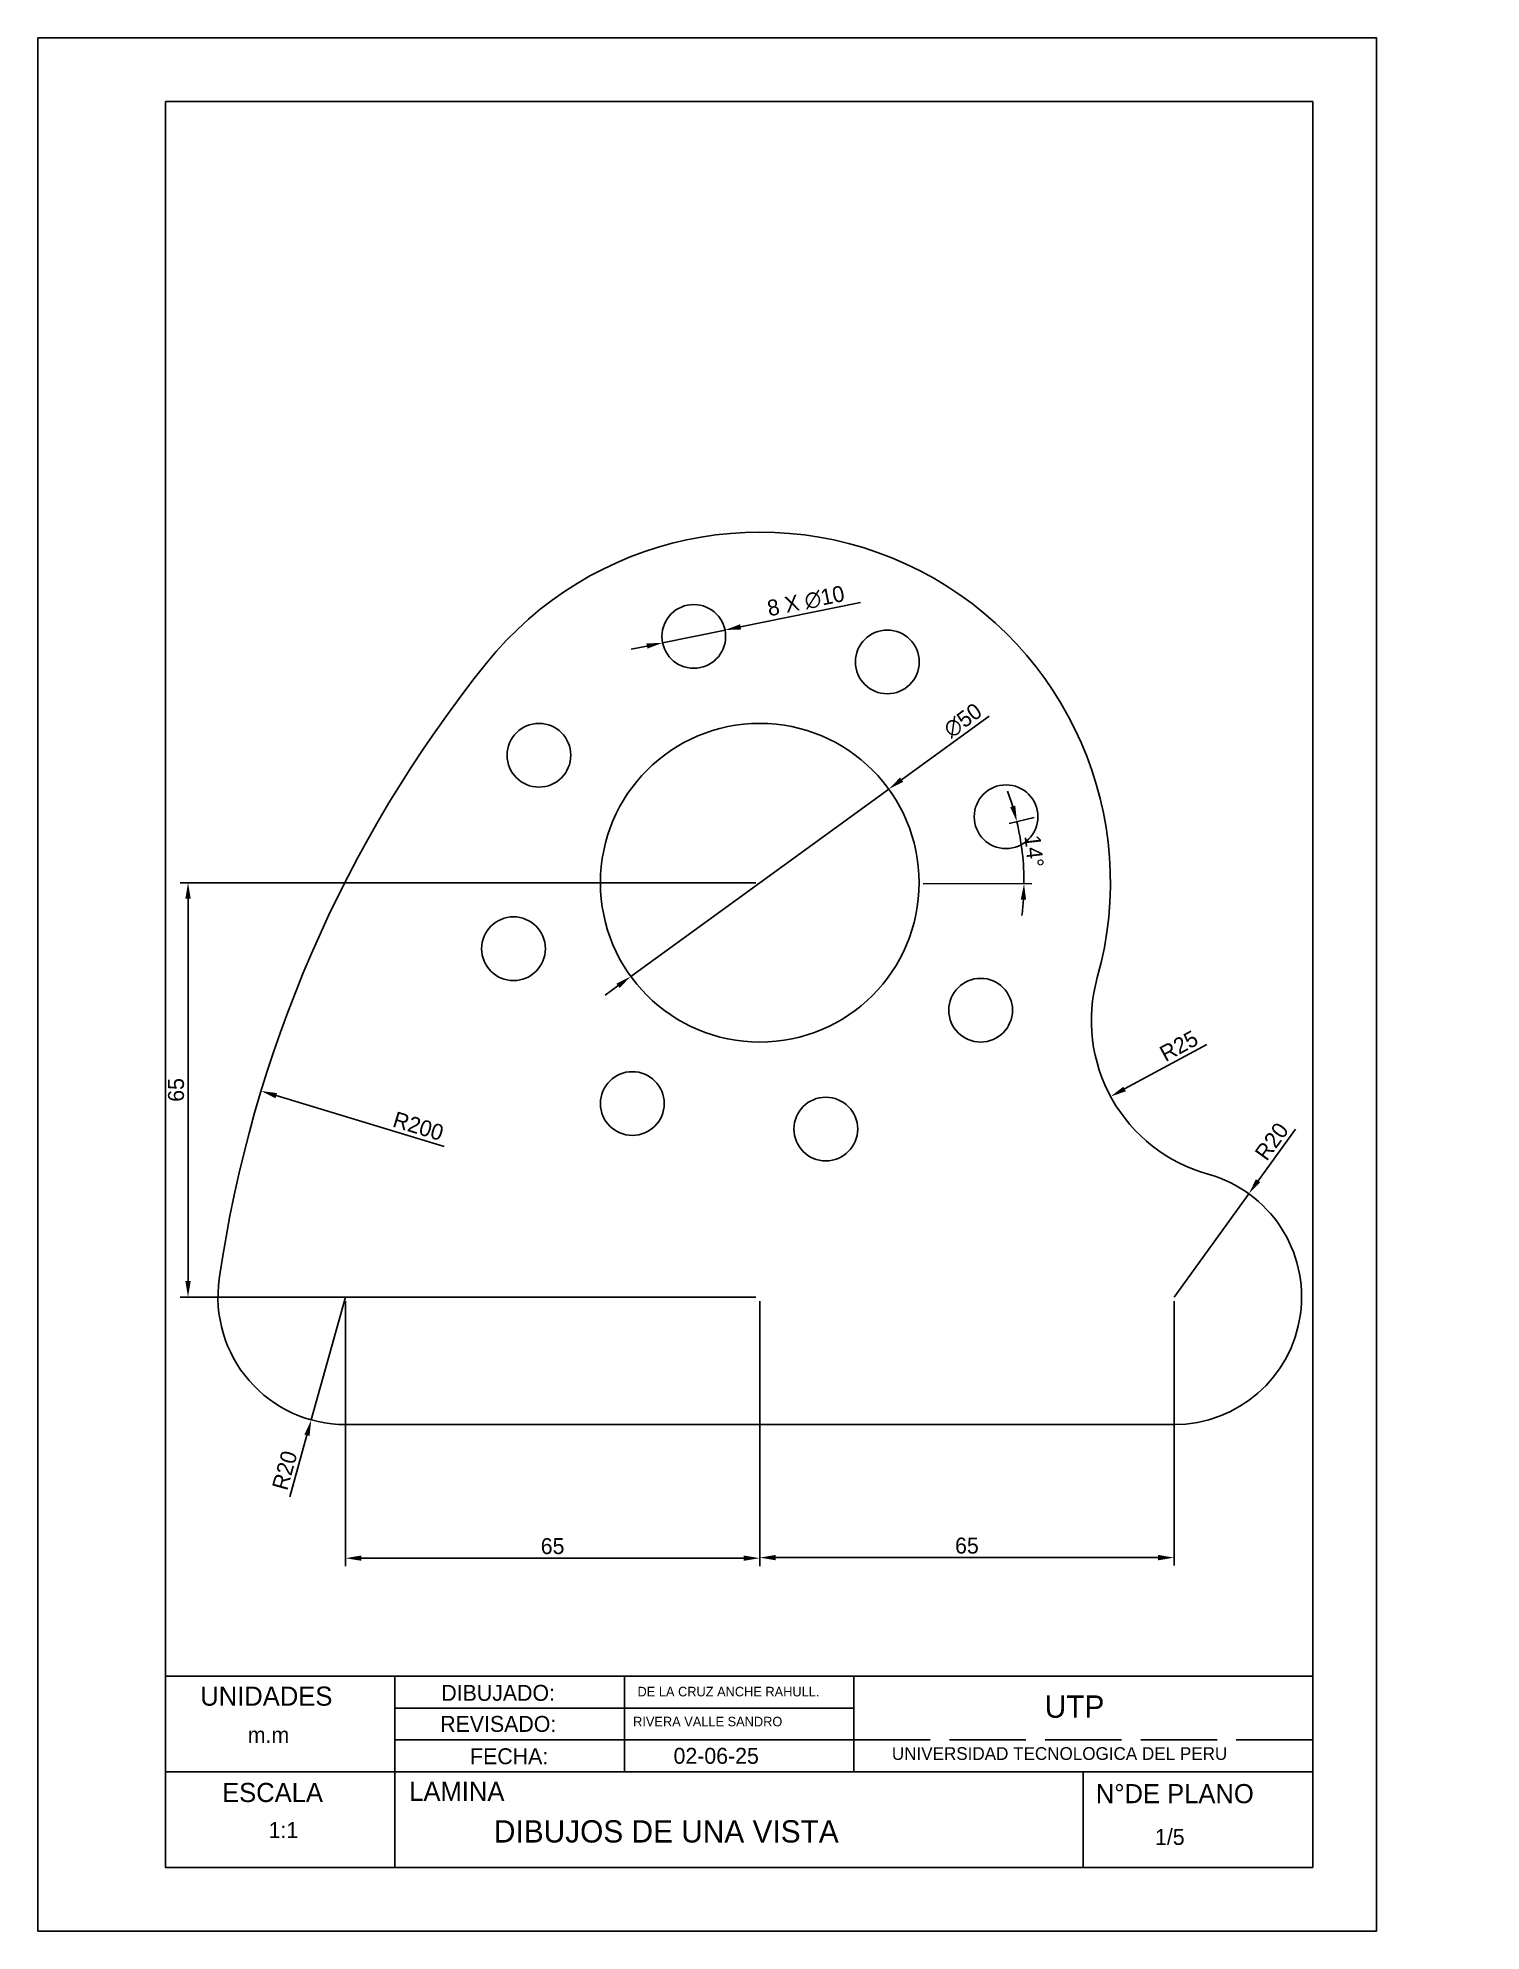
# Model space of a CAD drawing. Header units: millimetres. Extents: x 12 to 239, y 8 to 305.
import ezdxf

# ---------------------------------------------------------------- set-up
doc = ezdxf.new("R2010")
doc.units = ezdxf.units.MM
doc.linetypes.add('ACAD_ISO02W100', pattern=[15, 12, -3])
doc.dimstyles.new('ISO-25', dxfattribs={"dimtxt": 2.5, "dimasz": 2.5, "dimexe": 1.25, "dimexo": 0.625, "dimtad": 1, "dimtxsty": 'Standard', "dimcen": 2.5, "dimadec": 0, "dimazin": 0, "dimtfac": 1, "dimtmove": 0, "dimatfit": 3, "dimfxl": 1, "dimarcsym": 0})

# ---------------------------------------------------------------- blocks, each defined once
blk = doc.blocks.new('*U1')
blk.add_circle((0, 0), 5)
blk = doc.blocks.new('*U2')
at = {"color": 0, "linetype": 'ByBlock', "lineweight": -2, "transparency": 16777216}
for p, rotation in [((280.07, 172.2), 90), ((310.43, 168.2), 44.99999999999999), ((255.78, 153.56), 135), ((251.79, 123.21), 180), ((325.07, 113.56), 315), ((270.43, 98.92), 224.9999999999999), ((300.78, 94.92), 270)]:
    blk.add_blockref('*U1', p, dxfattribs=dict(at, rotation=rotation))
blk.add_blockref('*U1', (329.06, 143.91), dxfattribs=at)
blk = doc.blocks.new('*D3')
at = {"color": 0, "lineweight": -2, "transparency": 16777216}
for p, q in [((209.48, 133.34), (203.63, 125.23)), ((190.45, 106.99), (202.16, 123.2))]:
    blk.add_line(p, q, dxfattribs=at)
at = {"color": 0, "transparency": 16777216}
blk.add_solid([(203.29, 125.48), (203.96, 124.99), (202.16, 123.2)], dxfattribs=at)
at = {"layer": 'Defpoints', "color": 0, "transparency": 16777216}
for p in [(202.16, 123.2), (190.45, 106.99)]:
    blk.add_point(p, dxfattribs=at)
at = {"color": 0, "transparency": 16777216, "insert": (205.77, 131.4), "char_height": 2.5, "attachment_point": 5, "rotation": 54.1665}
blk.add_mtext('R20', dxfattribs=at)
blk = doc.blocks.new('*D4')
at = {"color": 0, "lineweight": -2, "transparency": 16777216}
for p, q in [((60.45, 106.99), (55.09, 87.72)), ((51.73, 75.68), (54.42, 85.31))]:
    blk.add_line(p, q, dxfattribs=at)
at = {"color": 0, "transparency": 16777216}
blk.add_solid([(54.02, 85.43), (54.82, 85.2), (55.09, 87.72)], dxfattribs=at)
at = {"layer": 'Defpoints', "color": 0, "transparency": 16777216}
for p in [(60.45, 106.99), (55.09, 87.72)]:
    blk.add_point(p, dxfattribs=at)
at = {"color": 0, "transparency": 16777216, "insert": (50.93, 79.8), "char_height": 2.5, "attachment_point": 5, "rotation": 74.4355}
blk.add_mtext('R20', dxfattribs=at)
blk = doc.blocks.new('*D5')
at = {"color": 0, "lineweight": -2, "transparency": 16777216}
blk.add_line((195.57, 146.61), (182.69, 139.64), dxfattribs=at)
at = {"color": 0, "transparency": 16777216}
blk.add_solid([(182.49, 140), (182.89, 139.27), (180.49, 138.45)], dxfattribs=at)
at = {"layer": 'Defpoints', "color": 0, "transparency": 16777216}
for p in [(202.47, 150.36), (180.49, 138.45)]:
    blk.add_point(p, dxfattribs=at)
at = {"color": 0, "transparency": 16777216, "insert": (191.2, 146.38), "char_height": 2.5, "attachment_point": 5, "rotation": 28.4469}
blk.add_mtext('R25', dxfattribs=at)
blk = doc.blocks.new('*D6')
at = {"color": 0, "lineweight": -2, "transparency": 16777216}
blk.add_line((75.92, 130.62), (49.6, 138.59), dxfattribs=at)
at = {"color": 0, "transparency": 16777216}
blk.add_solid([(49.72, 138.99), (49.48, 138.19), (47.21, 139.32)], dxfattribs=at)
at = {"layer": 'Defpoints', "color": 0, "transparency": 16777216}
for p in [(47.21, 139.32), (238.62, 81.33)]:
    blk.add_point(p, dxfattribs=at)
at = {"color": 0, "transparency": 16777216, "insert": (71.88, 133.8), "char_height": 2.5, "attachment_point": 5, "rotation": 343.1453}
blk.add_mtext('R200', dxfattribs=at)
blk = doc.blocks.new('*D7')
at = {"color": 0, "lineweight": -2, "transparency": 16777216}
for p, q in [((141.23, 215.97), (122.45, 212.13)), ((110.2, 209.62), (120, 211.63)), ((107.75, 209.12), (105.3, 208.62))]:
    blk.add_line(p, q, dxfattribs=at)
at = {"color": 0, "transparency": 16777216}
for points in [[(122.37, 212.54), (122.53, 211.72), (120, 211.63)], [(107.67, 209.53), (107.84, 208.72), (110.2, 209.62)]]:
    blk.add_solid(points, dxfattribs=at)
at = {"layer": 'Defpoints', "color": 0, "transparency": 16777216}
for p in [(120, 211.63), (110.2, 209.62)]:
    blk.add_point(p, dxfattribs=at)
at = {"color": 0, "transparency": 16777216, "insert": (132.69, 216.14), "char_height": 2.5, "attachment_point": 5, "rotation": 11.5644}
blk.add_mtext('8 X ∅10', dxfattribs=at)
blk = doc.blocks.new('*D8')
at = {"color": 0, "lineweight": -2, "transparency": 16777216}
for p, q in [((161.44, 198.13), (147.7, 188.15)), ((105.23, 157.3), (145.68, 186.68)), ((103.2, 155.83), (101.18, 154.36))]:
    blk.add_line(p, q, dxfattribs=at)
at = {"color": 0, "transparency": 16777216}
for points in [[(147.46, 188.49), (147.95, 187.81), (145.68, 186.68)], [(102.96, 156.17), (103.45, 155.49), (105.23, 157.3)]]:
    blk.add_solid(points, dxfattribs=at)
at = {"layer": 'Defpoints', "color": 0, "transparency": 16777216}
for p in [(145.68, 186.68), (105.23, 157.3)]:
    blk.add_point(p, dxfattribs=at)
at = {"color": 0, "transparency": 16777216, "insert": (157.31, 197.44), "char_height": 2.5, "attachment_point": 5, "rotation": 35.9932}
blk.add_mtext('∅50', dxfattribs=at)
blk = doc.blocks.new('*D9')
at = {"color": 0, "lineweight": -2, "transparency": 16777216}
for p, q in [((60.45, 106.36), (60.45, 64.78)), ((125.45, 106.36), (125.45, 64.78)), ((122.95, 66.03), (62.95, 66.03))]:
    blk.add_line(p, q, dxfattribs=at)
at = {"color": 0, "transparency": 16777216}
for points in [[(62.95, 66.45), (62.95, 65.62), (60.45, 66.03)], [(122.95, 66.45), (122.95, 65.62), (125.45, 66.03)]]:
    blk.add_solid(points, dxfattribs=at)
at = {"layer": 'Defpoints', "color": 0, "transparency": 16777216}
for p in [(60.45, 106.99), (125.45, 106.99), (60.45, 66.03)]:
    blk.add_point(p, dxfattribs=at)
at = {"color": 0, "transparency": 16777216, "insert": (92.95, 67.91), "char_height": 2.5, "attachment_point": 5}
blk.add_mtext('65', dxfattribs=at)
blk = doc.blocks.new('*D10')
at = {"color": 0, "lineweight": -2, "transparency": 16777216}
for p, q in [((125.45, 106.36), (125.45, 64.87)), ((190.45, 106.36), (190.45, 64.87)), ((127.95, 66.12), (187.95, 66.12))]:
    blk.add_line(p, q, dxfattribs=at)
at = {"color": 0, "transparency": 16777216}
for points in [[(127.95, 66.54), (127.95, 65.7), (125.45, 66.12)], [(187.95, 66.54), (187.95, 65.7), (190.45, 66.12)]]:
    blk.add_solid(points, dxfattribs=at)
at = {"layer": 'Defpoints', "color": 0, "transparency": 16777216}
for p in [(125.45, 106.99), (190.45, 106.99), (190.45, 66.12)]:
    blk.add_point(p, dxfattribs=at)
at = {"color": 0, "transparency": 16777216, "insert": (157.95, 67.99), "char_height": 2.5, "attachment_point": 5}
blk.add_mtext('65', dxfattribs=at)
blk = doc.blocks.new('*D11')
at = {"color": 0, "lineweight": -2, "transparency": 16777216}
for p, q in [((124.83, 171.99), (34.51, 171.99)), ((35.76, 169.49), (35.76, 109.49)), ((124.83, 106.99), (34.51, 106.99))]:
    blk.add_line(p, q, dxfattribs=at)
at = {"color": 0, "transparency": 16777216}
for points in [[(35.34, 169.49), (36.18, 169.49), (35.76, 171.99)], [(35.34, 109.49), (36.18, 109.49), (35.76, 106.99)]]:
    blk.add_solid(points, dxfattribs=at)
at = {"layer": 'Defpoints', "color": 0, "transparency": 16777216}
for p in [(125.45, 171.99), (35.76, 106.99), (125.45, 106.99)]:
    blk.add_point(p, dxfattribs=at)
at = {"color": 0, "transparency": 16777216, "insert": (33.89, 139.49), "char_height": 2.5, "attachment_point": 5, "rotation": 90}
blk.add_mtext('65', dxfattribs=at)
blk = doc.blocks.new('*D12')
at = {"color": 0, "lineweight": -2, "transparency": 16777216}
for p, q in [((168.48, 182.2), (164.57, 181.27)), ((151.08, 171.89), (168.15, 171.82))]:
    blk.add_line(p, q, dxfattribs=at)
for start, end in [(16.8027, 20.2589), (359.7693, 13.3465), (352.8569, 356.3131)]:
    blk.add_arc((125.45, 171.99), 41.45, start, end, dxfattribs=at)
at = {"color": 0, "transparency": 16777216}
for points in [[(165.54, 184.08), (164.73, 183.86), (165.79, 181.56)], [(166.4, 169.34), (167.24, 169.31), (166.9, 171.82)]]:
    blk.add_solid(points, dxfattribs=at)
at = {"layer": 'Defpoints', "color": 0, "transparency": 16777216}
for p in [(169.09, 182.34), (166.79, 175.09), (125.45, 171.99), (150.45, 171.89)]:
    blk.add_point(p, dxfattribs=at)
at = {"color": 0, "transparency": 16777216, "insert": (168.5, 176.94), "char_height": 2.5, "attachment_point": 5, "rotation": 276.5579}
blk.add_mtext('14°', dxfattribs=at)

msp = doc.modelspace()

# ---------------------------------------------------------------- linework, layer by layer
for p, q in [((212.206, 47.525), (32.206, 47.525)), ((32.206, 47.525), (32.206, 17.525)), ((68.206, 47.525), (68.206, 17.525)), ((104.206, 47.525), (104.206, 32.525)), ((140.206, 47.525), (140.206, 32.525)), ((212.206, 17.525), (212.206, 47.525)), ((68.206, 42.525), (140.206, 42.525)), ((68.206, 37.525), (140.206, 37.525)), ((32.206, 32.525), (212.206, 32.525)), ((176.206, 32.525), (176.206, 17.525)), ((32.206, 17.525), (212.206, 17.525)), ((222.202, 7.525), (222.206, 17.525)), ((222.206, 17.525), (222.202, 17.525))]:
    msp.add_line(p, q)
at = {"linetype": 'ACAD_ISO02W100'}
msp.add_line((140.206, 37.525), (212.206, 37.525), dxfattribs=at)
for points in [[(12.202, 304.525), (222.202, 304.525), (222.202, 7.525), (12.202, 7.525)], [(32.206, 294.525), (212.206, 294.525), (212.206, 17.525), (32.206, 17.525)]]:
    msp.add_lwpolyline(points, close=True)
at = {"color": 85, "lineweight": 25, "true_color": 0x58ba48}
msp.add_lwpolyline([(40.659, 109.841, -0.1338922), (82.531, 206.379, -0.816958), (178.405, 157.116, 0.4152309), (195.796, 126.263, -0.873192), (190.455, 86.99), (60.455, 86.99, -0.4567606)], format="xyb", close=True, dxfattribs=at)
msp.add_circle((125.455, 171.99), 25, dxfattribs=at)

# ---------------------------------------------------------------- block references
at = {"color": 3, "lineweight": 30}
msp.add_blockref('*U2', (-164.971, 38.43), dxfattribs=at)

# ---------------------------------------------------------------- texts
for s, height, p in [('UNIDADES', 3, (37.678, 42.892)), ('DIBUJADO:', 2.5, (75.491, 43.656)), ('DE LA CRUZ ANCHE RAHULL.', 1.5, (106.276, 44.35)), ('UTP', 3.5, (170.152, 41.002)), ('m.m', 2.5, (45.131, 37.051)), ('REVISADO:', 2.5, (75.322, 38.785)), ('RIVERA VALLE SANDRO', 1.5, (105.58, 39.652)), ('FECHA:', 2.5, (80.005, 33.714)), ('02-06-25', 2.5, (111.924, 33.778)), ('UNIVERSIDAD TECNOLOGICA DEL PERU', 2, (146.175, 34.384)), ('ESCALA', 3, (41.101, 27.775)), ('LAMINA', 3, (70.459, 27.955)), ('N°DE PLANO', 3, (178.165, 27.595)), ('1:1', 2.5, (48.407, 22.139)), ('DIBUJOS DE UNA VISTA', 3.5, (83.746, 21.423)), ('1/5', 2.5, (187.454, 21.048))]:
    msp.add_text(s, height=height).set_placement(p)

# ---------------------------------------------------------------- dimensions: what is measured, and where the dimension line sits
dim = msp.add_diameter_dim_2p(p1=(110.203, 209.625), p2=(120, 211.629), text='8 X <>', dimstyle='ISO-25')
dim.commit()
dim.dimension.update_dxf_attribs({"geometry": '*D7', "text_midpoint": (132.687, 216.139)})
dim = msp.add_diameter_dim_2p(p1=(105.228, 157.298), p2=(145.682, 186.682), dimstyle='ISO-25')
dim.commit()
dim.dimension.update_dxf_attribs({"geometry": '*D8', "text_midpoint": (158.409, 195.927), "dimtype": 163})
dim = msp.add_angular_dim_3p(base=(166.789, 175.094), center=(125.455, 171.99), p1=(150.454, 171.889), p2=(169.092, 182.343), dimstyle='ISO-25')
dim.commit()
dim.dimension.update_dxf_attribs({"geometry": '*D12', "text_midpoint": (168.497, 176.938)})
for p1, p2, distance, picture, middle in [((125.455, 171.99), (125.455, 106.99), -89.693, '*D11', (33.886, 139.49)), ((125.455, 106.99), (60.455, 106.99), 40.958, '*D9', (92.955, 67.907)), ((125.455, 106.99), (190.455, 106.99), -40.87, '*D10', (157.955, 67.995))]:
    dim = msp.add_aligned_dim(p1=p1, p2=p2, distance=distance, dimstyle='ISO-25')
    dim.commit()
    dim.dimension.update_dxf_attribs({"geometry": picture, "text_midpoint": middle})
for center, mpoint, picture, middle in [((202.474, 150.355), (180.492, 138.447), '*D5', (192.088, 144.729)), ((238.616, 81.328), (47.207, 139.318), '*D6', (71.333, 132.009))]:
    dim = msp.add_radius_dim(center=center, mpoint=mpoint, dimstyle='ISO-25')
    dim.commit()
    dim.dimension.update_dxf_attribs({"geometry": picture, "text_midpoint": middle, "dimtype": 164})
for center, mpoint, picture, middle in [((190.455, 106.99), (202.163, 123.204), '*D3', (205.766, 131.396)), ((60.455, 106.99), (55.088, 87.723), '*D4', (50.934, 79.797))]:
    dim = msp.add_radius_dim(center=center, mpoint=mpoint, dimstyle='ISO-25')
    dim.commit()
    dim.dimension.update_dxf_attribs({"geometry": picture, "text_midpoint": middle})

doc.saveas('drawing.dxf')
